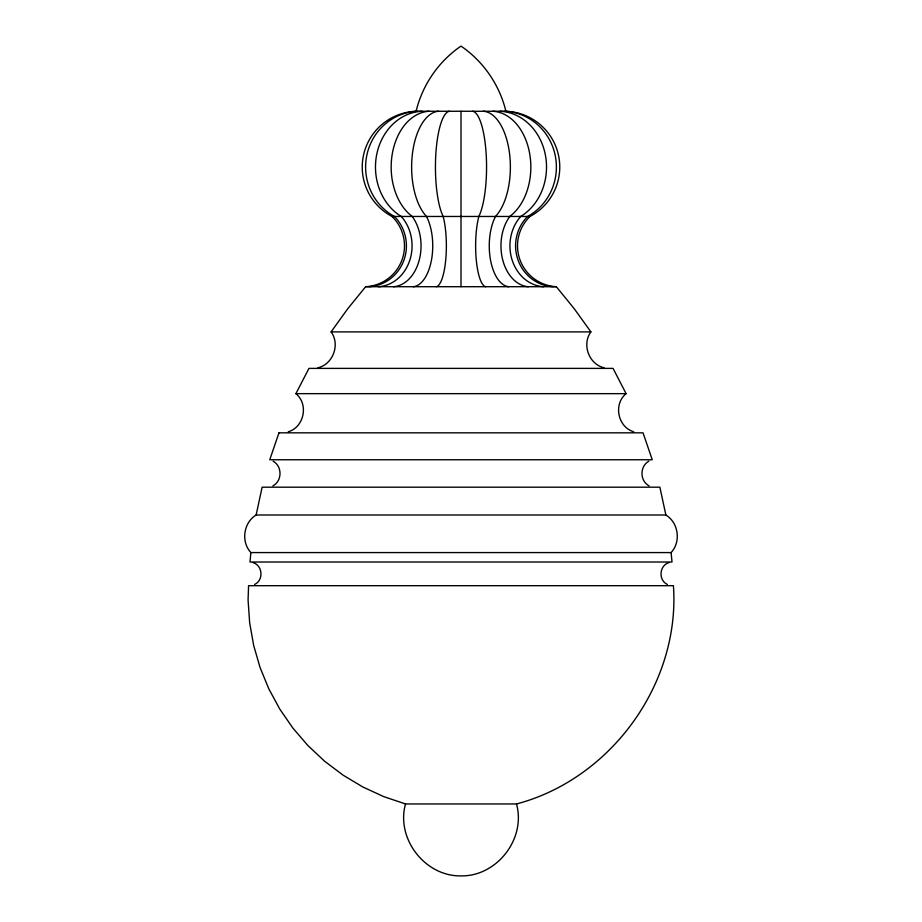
<?xml version="1.0" encoding="UTF-8"?>
<svg xmlns="http://www.w3.org/2000/svg" width="922" height="922" viewBox="0 0 922 922"><rect width="100%" height="100%" fill="white"/><g stroke="black" fill="none" stroke-linecap="round" stroke-linejoin="round"><path stroke-width="1.38" d="M250.888 552.578L249.989 562.017L672.011 562.017L671.112 552.578C681.208 541.767 678.534 522.636 665.868 515.006L256.132 515.006C243.466 522.636 240.792 541.767 250.888 552.578L671.112 552.578M405.507 803.961C395.792 838.651 424.984 876.488 461 875.9C497.016 876.488 526.208 838.651 516.493 803.961L405.507 803.961L383.702 796.608L362.795 786.962L343.053 775.137L324.682 761.284L307.89 745.541L292.885 728.092L279.815 709.145L268.855 688.918L260.108 667.632L253.688 645.527L249.666 622.869L248.076 599.911L248.583 585.689L673.417 585.689C680.39 683.456 611.09 778.998 516.493 803.961M256.132 515.006L262.125 487.185L659.875 487.185L665.868 515.006M317.86 367.809C333.073 364.305 340.391 344.436 331.09 331.897L347.709 308.789L365.665 286.707A40.902 40.902 0 0 0 392.034 216.463A55.839 55.839 0 0 1 416.11 111.262C422.368 84.985 438.676 61.301 461 46.1C483.324 61.301 499.632 84.985 505.89 111.262A55.839 55.839 0 0 1 529.966 216.463A40.902 40.902 0 0 0 556.335 286.707L574.291 308.789L590.91 331.897C581.609 344.436 588.928 364.305 604.141 367.809M288.263 431.796C304.248 427.117 308.847 404.136 295.904 393.659L308.951 368.385L613.049 368.385L626.096 393.659C613.153 404.136 617.752 427.117 633.737 431.796M648.834 461.207C639.614 466.278 639.741 480.961 649.053 485.859M272.947 485.859C282.259 480.961 282.386 466.278 273.166 461.207M254.599 584.456C263.83 580.272 262.77 565.428 253.031 562.604M668.969 562.604C659.23 565.428 658.17 580.272 667.401 584.456M416.11 111.262L505.89 111.262M392.034 216.463L529.966 216.463M365.665 286.707L556.335 286.707M331.09 331.897L590.91 331.897M295.904 393.659L626.096 393.659M461 111.262L461 286.707M436.325 286.707A40.902 10.591 -90 0 0 445.695 260.235A40.902 10.591 -90 0 0 443.148 216.463A55.839 14.452 -90 0 1 435.806 154.608A55.839 14.452 -90 0 1 449.383 111.262M417.643 111.262A55.839 53.937 -90 0 0 366.968 154.608A55.839 53.937 -90 0 0 394.386 216.463A40.902 39.508 -90 0 1 403.894 260.235A40.902 39.508 -90 0 1 368.915 286.707M504.357 111.262A55.839 53.937 -90 0 1 555.032 154.608A55.839 53.937 -90 0 1 527.615 216.463A40.902 39.508 -90 0 0 518.106 260.235A40.902 39.508 -90 0 0 553.085 286.707M499.874 111.262A55.839 48.359 -90 0 1 545.305 154.608A55.839 48.359 -90 0 1 520.723 216.463A40.902 35.416 -90 0 0 512.194 260.235A40.902 35.416 -90 0 0 543.565 286.707M485.675 286.707A40.902 10.591 90 0 1 476.305 260.235A40.902 10.591 90 0 1 478.852 216.463A55.839 14.452 -90 0 0 486.194 154.608A55.839 14.452 -90 0 0 472.617 111.262M492.74 111.262A55.839 39.485 -90 0 1 529.839 154.608A55.839 39.485 -90 0 1 509.762 216.463A40.902 28.916 -90 0 0 502.801 260.235A40.902 28.916 -90 0 0 528.41 286.707M393.59 286.707A40.902 28.916 -90 0 0 419.199 260.235A40.902 28.916 -90 0 0 412.238 216.463A55.839 39.485 -90 0 1 392.161 154.608A55.839 39.485 -90 0 1 429.26 111.262M413.333 286.707A40.902 20.445 -90 0 0 431.438 260.235A40.902 20.445 -90 0 0 426.517 216.463A55.839 27.925 -90 0 1 412.33 154.608A55.839 27.925 -90 0 1 438.561 111.262M378.435 286.707A40.902 35.416 -90 0 0 409.806 260.235A40.902 35.416 -90 0 0 401.277 216.463A55.839 48.359 90 0 1 376.695 154.608A55.839 48.359 90 0 1 422.126 111.262M508.667 286.707A40.902 20.445 -90 0 1 490.562 260.235A40.902 20.445 -90 0 1 495.483 216.463A55.839 27.925 90 0 0 509.67 154.608A55.839 27.925 90 0 0 483.439 111.262M278.963 432.833L269.754 459.755L652.246 459.755L643.037 432.833L278.963 432.833"/></g></svg>
